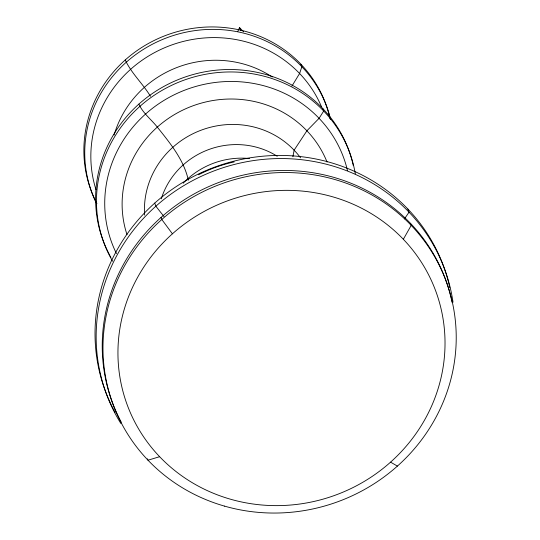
<?xml version="1.0" encoding="UTF-8"?>
<svg xmlns="http://www.w3.org/2000/svg" width="540" height="540" viewBox="0 0 540 540"><rect width="100%" height="100%" fill="white"/><g stroke="black" fill="none" stroke-linecap="round" stroke-linejoin="round"><path stroke-width="0.81" d="M292.889 156.728L294.131 150.154L306.923 130.761L319.106 118.294L323.723 110.99L322.846 108.581A130.97 124.835 -20 0 0 138.875 104.085A130.97 124.835 -20 0 0 109.681 255.143M237.782 31.421L239.537 27.594L243.587 31.833M403.339 239.274L411.203 225.382L410.447 223.31M291.951 86.049L299.619 73.467L301.867 66.67L300.989 64.26A125.138 119.279 -20 0 0 125.213 59.967A125.138 119.279 -20 0 0 96.93 203.56M404.44 218.936L409.03 212.193L407.896 209.075M159.638 456.698L148.001 460.202L147.494 458.818M390.569 462.152L397.4 466.094M164.018 216.587L155.864 206.219L154.73 203.101M172.415 233.82A164.423 156.722 -20 0 1 441.551 310.919A164.423 156.722 -20 0 1 230.499 499.217A164.423 156.722 -20 0 1 172.415 233.82L161.798 219.497L161.042 217.424M150.458 96.269C142.83 83.673 131.443 73.379 125.246 60.001M239.537 27.594L240.678 30.713M138.908 104.119C142.871 113.157 151.308 119.495 157.336 127.13C169.769 142.763 183.08 158.794 187.988 178.605L188.298 180.218M121.244 422.219A177.572 169.263 -20 0 1 221.184 181.582A177.572 169.263 -20 0 1 452.061 302.306M120.845 423.455A180.259 171.821 -20 0 1 216.5 169.985A180.259 171.821 -20 0 1 453.006 302.177M115.108 412.439A180.259 171.821 -20 0 1 214.144 167.319A180.259 171.821 -20 0 1 449.793 287.624M198.565 174.771A138.956 132.448 -20 0 1 234.245 161.919M249.487 158.524A77.497 73.872 -20 0 0 187.967 178.578A77.497 73.872 -20 0 0 183.175 183.242M277.216 156.256A76.565 72.981 -20 0 0 183.33 164.781A76.565 72.981 -20 0 0 161.291 198.815M144.612 215.062A86.278 82.235 -20 0 1 172.935 147.191A86.278 82.235 -20 0 1 294.104 150.174A86.278 82.235 -20 0 1 300.544 157.802M127.015 234.677A106.515 101.527 -20 0 1 157.309 127.103A106.515 101.527 -20 0 1 306.896 130.788A106.515 101.527 -20 0 1 327.071 162.101M116.492 253.618A123.552 117.774 -20 0 1 145.55 114.055A123.552 117.774 -20 0 1 319.072 118.328A123.552 117.774 -20 0 1 347.483 170.546M112.583 261.191A130.97 124.835 -20 0 1 139.752 106.495A130.97 124.835 -20 0 1 323.683 111.024A130.97 124.835 -20 0 1 355.3 173.812M110.876 257.33A130.97 124.835 -20 0 1 110.072 255.872M322.805 108.614A130.97 124.835 -20 0 1 353.315 165.672M272.207 76.997A102.978 98.159 -20 0 0 144.308 87.406A102.978 98.159 -20 0 0 114.109 135.041M95.992 189.662A120.326 114.689 -20 0 1 130.599 69.329A120.326 114.689 -20 0 1 299.585 73.494A120.326 114.689 -20 0 1 321.543 106.832M96.66 203.728A125.138 119.279 -20 0 1 126.09 62.377A125.138 119.279 -20 0 1 301.833 66.704A125.138 119.279 -20 0 1 330.608 119.59M300.956 64.294A125.138 119.279 -20 0 1 330.102 118.814M224.532 506.122A177.572 169.263 -20 0 0 452.473 302.765A177.572 169.263 -20 0 0 161.798 219.497A177.572 169.263 -20 0 0 224.532 506.122"/></g></svg>
